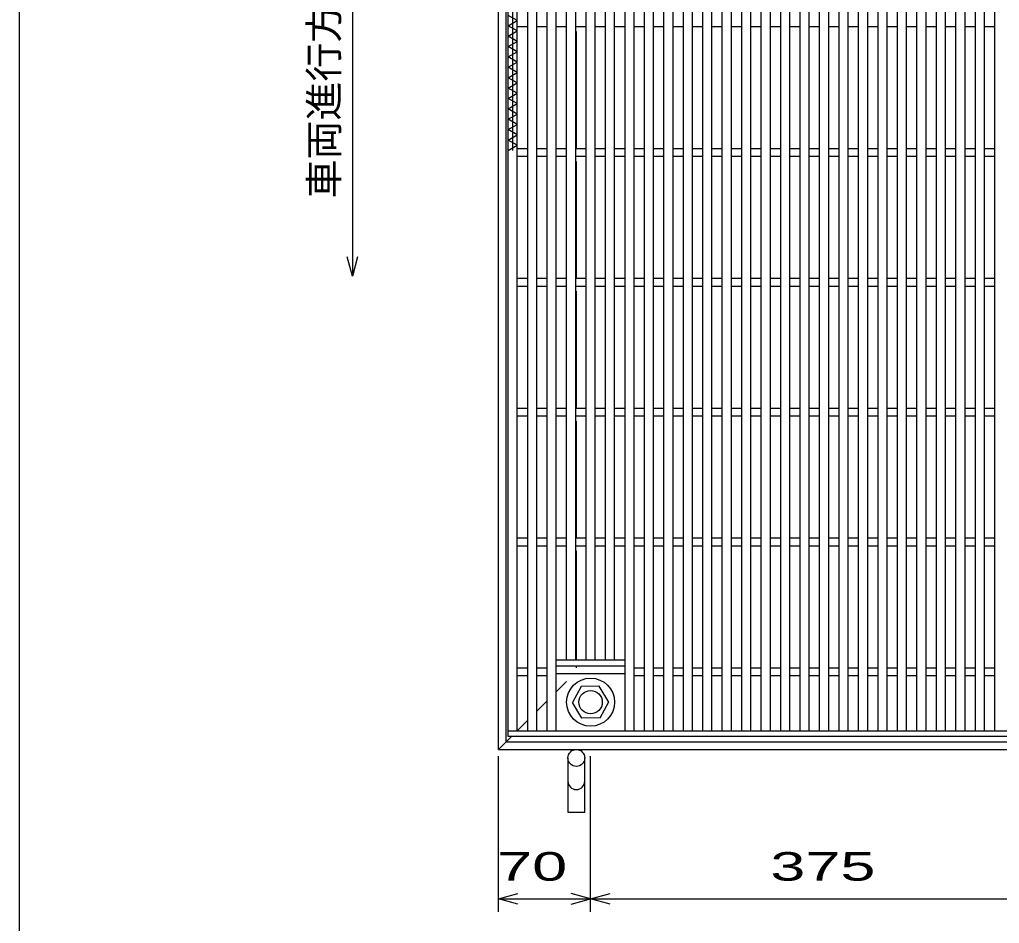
# Model space of a CAD drawing. Units: millimetres, scale not verified. Extents: x -1820 to 1731, y -1282 to 1054.
# Drawn here: x -1729 to -974, y -495 to 201 of the extents above; entities that cross this region are included whole.
import ezdxf
from ezdxf.enums import TextEntityAlignment as Align

# ---------------------------------------------------------------- set-up
doc = ezdxf.new("R2010")
doc.units = ezdxf.units.MM
doc.header["$LTSCALE"] = 10
doc.linetypes.add('DASHED', pattern=[7.5, 6, -1.5])
for name, color, linetype, lineweight in [('0_2', 150, 'Continuous', 25), ('16', 3, 'Continuous', 25), ('19', 6, 'Continuous', 25), ('22', 4, 'Continuous', 25)]:
    doc.layers.add(name, color=color, linetype=linetype, lineweight=lineweight)
doc.styles.add('ベクトル', font='')
doc.styles.get('ベクトル').set_extended_font_data('ベクトル')

msp = doc.modelspace()

# ---------------------------------------------------------------- linework, layer by layer
at = {"layer": '0_2'}
msp.add_line((-1729, -1146.5), (-1729, 1053.5), dxfattribs=at)
at = {"layer": '16'}
for p, q in [((-1352.5, -346.5), (-1352.5, 644.5)), ((-1349, 100.5), (-1349, 644.5)), ((-1345.5, -346.5), (-1345.5, 644.5)), ((-1337.5, -346.5), (-1337.5, 644.5)), ((-1330.5, -346.5), (-1330.5, 644.5)), ((-1322.5, -346.5), (-1322.5, 644.5)), ((-1315.5, -346.5), (-1315.5, 644.5)), ((-1262.5, -346.5), (-1262.5, 644.5)), ((-1255.5, -346.5), (-1255.5, 644.5)), ((-1247.5, -346.5), (-1247.5, 644.5)), ((-1240.5, -346.5), (-1240.5, 644.5)), ((-1232.5, -346.5), (-1232.5, 644.5)), ((-1225.5, -346.5), (-1225.5, 644.5)), ((-1217.5, -346.5), (-1217.5, 644.5)), ((-1210.5, -346.5), (-1210.5, 644.5)), ((-1202.5, -346.5), (-1202.5, 644.5)), ((-1195.5, -346.5), (-1195.5, 644.5)), ((-1187.5, -346.5), (-1187.5, 644.5)), ((-1180.5, -346.5), (-1180.5, 644.5)), ((-1172.5, -346.5), (-1172.5, 644.5)), ((-1165.5, -346.5), (-1165.5, 644.5)), ((-1157.5, -346.5), (-1157.5, 644.5)), ((-1150.5, -346.5), (-1150.5, 644.5)), ((-1142.5, -346.5), (-1142.5, 644.5)), ((-1135.5, -346.5), (-1135.5, 644.5)), ((-1127.5, -346.5), (-1127.5, 644.5)), ((-1120.5, -346.5), (-1120.5, 644.5)), ((-1112.5, -346.5), (-1112.5, 644.5)), ((-1105.5, -346.5), (-1105.5, 644.5)), ((-1097.5, -346.5), (-1097.5, 644.5)), ((-1090.5, -346.5), (-1090.5, 644.5)), ((-1082.5, -346.5), (-1082.5, 644.5)), ((-1075.5, -346.5), (-1075.5, 644.5)), ((-1067.5, -346.5), (-1067.5, 644.5)), ((-1060.5, -346.5), (-1060.5, 644.5)), ((-1052.5, -346.5), (-1052.5, 644.5)), ((-1045.5, -346.5), (-1045.5, 644.5)), ((-1037.5, -346.5), (-1037.5, 644.5)), ((-1030.5, -346.5), (-1030.5, 644.5)), ((-1022.5, -346.5), (-1022.5, 644.5)), ((-1015.5, -346.5), (-1015.5, 644.5)), ((-1007.5, -346.5), (-1007.5, 644.5)), ((-1000.5, -346.5), (-1000.5, 644.5)), ((-992.5, -346.5), (-992.5, 644.5)), ((-985.5, -346.5), (-985.5, 644.5)), ((-977.5, -346.5), (-977.5, 644.5)), ((-1307.5, -292), (-1307.5, 590)), ((-1300.5, -292), (-1300.5, 590)), ((-1292.5, -292), (-1292.5, 590)), ((-1285.5, -292), (-1285.5, 590)), ((-1277.5, -292), (-1277.5, 590)), ((-1270.5, -292), (-1270.5, 590)), ((-1345.5, 200.5), (-1352.5, 204.5)), ((-1352.5, 196.5), (-1345.5, 200.5)), ((-1345.5, 192.5), (-1352.5, 196.5)), ((-1352.5, 188.5), (-1345.5, 192.5)), ((-1345.5, 196), (-1337.5, 196)), ((-1330.5, 196), (-1322.5, 196)), ((-1315.5, 196), (-1307.5, 196)), ((-1300.5, 196), (-1292.5, 196)), ((-1285.5, 196), (-1277.5, 196)), ((-1270.5, 196), (-1262.5, 196)), ((-1255.5, 196), (-1247.5, 196)), ((-1240.5, 196), (-1232.5, 196)), ((-1225.5, 196), (-1217.5, 196)), ((-1210.5, 196), (-1202.5, 196)), ((-1195.5, 196), (-1187.5, 196)), ((-1180.5, 196), (-1172.5, 196)), ((-1165.5, 196), (-1157.5, 196)), ((-1150.5, 196), (-1142.5, 196)), ((-1135.5, 196), (-1127.5, 196)), ((-1120.5, 196), (-1112.5, 196)), ((-1105.5, 196), (-1097.5, 196)), ((-1090.5, 196), (-1082.5, 196)), ((-1075.5, 196), (-1067.5, 196)), ((-1060.5, 196), (-1052.5, 196)), ((-1045.5, 196), (-1037.5, 196)), ((-1030.5, 196), (-1022.5, 196)), ((-1015.5, 196), (-1007.5, 196)), ((-1000.5, 196), (-992.5, 196)), ((-985.5, 196), (-977.5, 196)), ((-1345.5, 184.5), (-1352.5, 188.5)), ((-1352.5, 180.5), (-1345.5, 184.5)), ((-1345.5, 176.5), (-1352.5, 180.5)), ((-1352.5, 172.5), (-1345.5, 176.5)), ((-1345.5, 168.5), (-1352.5, 172.5)), ((-1352.5, 164.5), (-1345.5, 168.5)), ((-1345.5, 160.5), (-1352.5, 164.5)), ((-1352.5, 156.5), (-1345.5, 160.5)), ((-1345.5, 152.5), (-1352.5, 156.5)), ((-1352.5, 148.5), (-1345.5, 152.5)), ((-1345.5, 144.5), (-1352.5, 148.5)), ((-1352.5, 140.5), (-1345.5, 144.5)), ((-1345.5, 136.5), (-1352.5, 140.5)), ((-1352.5, 132.5), (-1345.5, 136.5)), ((-1345.5, 128.5), (-1352.5, 132.5)), ((-1352.5, 124.5), (-1345.5, 128.5)), ((-1345.5, 120.5), (-1352.5, 124.5)), ((-1352.5, 116.5), (-1345.5, 120.5)), ((-1345.5, 112.5), (-1352.5, 116.5)), ((-1352.5, 108.5), (-1345.5, 112.5)), ((-1345.5, 104.5), (-1352.5, 108.5)), ((-1352.5, 100.5), (-1345.5, 104.5)), ((-1345.5, 102), (-1337.5, 102)), ((-1330.5, 102), (-1322.5, 102)), ((-1315.5, 102), (-1307.5, 102)), ((-1300.5, 102), (-1292.5, 102)), ((-1285.5, 102), (-1277.5, 102)), ((-1270.5, 102), (-1262.5, 102)), ((-1255.5, 102), (-1247.5, 102)), ((-1240.5, 102), (-1232.5, 102)), ((-1225.5, 102), (-1217.5, 102)), ((-1210.5, 102), (-1202.5, 102)), ((-1195.5, 102), (-1187.5, 102)), ((-1180.5, 102), (-1172.5, 102)), ((-1165.5, 102), (-1157.5, 102)), ((-1150.5, 102), (-1142.5, 102)), ((-1135.5, 102), (-1127.5, 102)), ((-1120.5, 102), (-1112.5, 102)), ((-1105.5, 102), (-1097.5, 102)), ((-1090.5, 102), (-1082.5, 102)), ((-1075.5, 102), (-1067.5, 102)), ((-1060.5, 102), (-1052.5, 102)), ((-1045.5, 102), (-1037.5, 102)), ((-1030.5, 102), (-1022.5, 102)), ((-1015.5, 102), (-1007.5, 102)), ((-1000.5, 102), (-992.5, 102)), ((-985.5, 102), (-977.5, 102)), ((-1345.5, 96), (-1337.5, 96)), ((-1330.5, 96), (-1322.5, 96)), ((-1315.5, 96), (-1307.5, 96)), ((-1300.5, 96), (-1292.5, 96)), ((-1285.5, 96), (-1277.5, 96)), ((-1270.5, 96), (-1262.5, 96)), ((-1255.5, 96), (-1247.5, 96)), ((-1240.5, 96), (-1232.5, 96)), ((-1225.5, 96), (-1217.5, 96)), ((-1210.5, 96), (-1202.5, 96)), ((-1195.5, 96), (-1187.5, 96)), ((-1180.5, 96), (-1172.5, 96)), ((-1165.5, 96), (-1157.5, 96)), ((-1150.5, 96), (-1142.5, 96)), ((-1135.5, 96), (-1127.5, 96)), ((-1120.5, 96), (-1112.5, 96)), ((-1105.5, 96), (-1097.5, 96)), ((-1090.5, 96), (-1082.5, 96)), ((-1075.5, 96), (-1067.5, 96)), ((-1060.5, 96), (-1052.5, 96)), ((-1045.5, 96), (-1037.5, 96)), ((-1030.5, 96), (-1022.5, 96)), ((-1015.5, 96), (-1007.5, 96)), ((-1000.5, 96), (-992.5, 96)), ((-985.5, 96), (-977.5, 96)), ((-1345.5, 2), (-1337.5, 2)), ((-1330.5, 2), (-1322.5, 2)), ((-1315.5, 2), (-1307.5, 2)), ((-1300.5, 2), (-1292.5, 2)), ((-1285.5, 2), (-1277.5, 2)), ((-1270.5, 2), (-1262.5, 2)), ((-1255.5, 2), (-1247.5, 2)), ((-1240.5, 2), (-1232.5, 2)), ((-1225.5, 2), (-1217.5, 2)), ((-1210.5, 2), (-1202.5, 2)), ((-1195.5, 2), (-1187.5, 2)), ((-1180.5, 2), (-1172.5, 2)), ((-1165.5, 2), (-1157.5, 2)), ((-1150.5, 2), (-1142.5, 2)), ((-1135.5, 2), (-1127.5, 2)), ((-1120.5, 2), (-1112.5, 2)), ((-1105.5, 2), (-1097.5, 2)), ((-1090.5, 2), (-1082.5, 2)), ((-1075.5, 2), (-1067.5, 2)), ((-1060.5, 2), (-1052.5, 2)), ((-1045.5, 2), (-1037.5, 2)), ((-1030.5, 2), (-1022.5, 2)), ((-1015.5, 2), (-1007.5, 2)), ((-1000.5, 2), (-992.5, 2)), ((-985.5, 2), (-977.5, 2)), ((-1345.5, -4), (-1337.5, -4)), ((-1330.5, -4), (-1322.5, -4)), ((-1315.5, -4), (-1307.5, -4)), ((-1300.5, -4), (-1292.5, -4)), ((-1285.5, -4), (-1277.5, -4)), ((-1270.5, -4), (-1262.5, -4)), ((-1255.5, -4), (-1247.5, -4)), ((-1240.5, -4), (-1232.5, -4)), ((-1225.5, -4), (-1217.5, -4)), ((-1210.5, -4), (-1202.5, -4)), ((-1195.5, -4), (-1187.5, -4)), ((-1180.5, -4), (-1172.5, -4)), ((-1165.5, -4), (-1157.5, -4)), ((-1150.5, -4), (-1142.5, -4)), ((-1135.5, -4), (-1127.5, -4)), ((-1120.5, -4), (-1112.5, -4)), ((-1105.5, -4), (-1097.5, -4)), ((-1090.5, -4), (-1082.5, -4)), ((-1075.5, -4), (-1067.5, -4)), ((-1060.5, -4), (-1052.5, -4)), ((-1045.5, -4), (-1037.5, -4)), ((-1030.5, -4), (-1022.5, -4)), ((-1015.5, -4), (-1007.5, -4)), ((-1000.5, -4), (-992.5, -4)), ((-985.5, -4), (-977.5, -4)), ((-1345.5, -98), (-1337.5, -98)), ((-1330.5, -98), (-1322.5, -98)), ((-1315.5, -98), (-1307.5, -98)), ((-1300.5, -98), (-1292.5, -98)), ((-1285.5, -98), (-1277.5, -98)), ((-1270.5, -98), (-1262.5, -98)), ((-1255.5, -98), (-1247.5, -98)), ((-1240.5, -98), (-1232.5, -98)), ((-1225.5, -98), (-1217.5, -98)), ((-1210.5, -98), (-1202.5, -98)), ((-1195.5, -98), (-1187.5, -98)), ((-1180.5, -98), (-1172.5, -98)), ((-1165.5, -98), (-1157.5, -98)), ((-1150.5, -98), (-1142.5, -98)), ((-1135.5, -98), (-1127.5, -98)), ((-1120.5, -98), (-1112.5, -98)), ((-1105.5, -98), (-1097.5, -98)), ((-1090.5, -98), (-1082.5, -98)), ((-1075.5, -98), (-1067.5, -98)), ((-1060.5, -98), (-1052.5, -98)), ((-1045.5, -98), (-1037.5, -98)), ((-1030.5, -98), (-1022.5, -98)), ((-1015.5, -98), (-1007.5, -98)), ((-1000.5, -98), (-992.5, -98)), ((-985.5, -98), (-977.5, -98)), ((-1345.5, -104), (-1337.5, -104)), ((-1330.5, -104), (-1322.5, -104)), ((-1315.5, -104), (-1307.5, -104)), ((-1300.5, -104), (-1292.5, -104)), ((-1285.5, -104), (-1277.5, -104)), ((-1270.5, -104), (-1262.5, -104)), ((-1255.5, -104), (-1247.5, -104)), ((-1240.5, -104), (-1232.5, -104)), ((-1225.5, -104), (-1217.5, -104)), ((-1210.5, -104), (-1202.5, -104)), ((-1195.5, -104), (-1187.5, -104)), ((-1180.5, -104), (-1172.5, -104)), ((-1165.5, -104), (-1157.5, -104)), ((-1150.5, -104), (-1142.5, -104)), ((-1135.5, -104), (-1127.5, -104)), ((-1120.5, -104), (-1112.5, -104)), ((-1105.5, -104), (-1097.5, -104)), ((-1090.5, -104), (-1082.5, -104)), ((-1075.5, -104), (-1067.5, -104)), ((-1060.5, -104), (-1052.5, -104)), ((-1045.5, -104), (-1037.5, -104)), ((-1030.5, -104), (-1022.5, -104)), ((-1015.5, -104), (-1007.5, -104)), ((-1000.5, -104), (-992.5, -104)), ((-985.5, -104), (-977.5, -104)), ((-1345.5, -198), (-1337.5, -198)), ((-1330.5, -198), (-1322.5, -198)), ((-1315.5, -198), (-1307.5, -198)), ((-1300.5, -198), (-1292.5, -198)), ((-1285.5, -198), (-1277.5, -198)), ((-1270.5, -198), (-1262.5, -198)), ((-1255.5, -198), (-1247.5, -198)), ((-1240.5, -198), (-1232.5, -198)), ((-1225.5, -198), (-1217.5, -198)), ((-1210.5, -198), (-1202.5, -198)), ((-1195.5, -198), (-1187.5, -198)), ((-1180.5, -198), (-1172.5, -198)), ((-1165.5, -198), (-1157.5, -198)), ((-1150.5, -198), (-1142.5, -198)), ((-1135.5, -198), (-1127.5, -198)), ((-1120.5, -198), (-1112.5, -198)), ((-1105.5, -198), (-1097.5, -198)), ((-1090.5, -198), (-1082.5, -198)), ((-1075.5, -198), (-1067.5, -198)), ((-1060.5, -198), (-1052.5, -198)), ((-1045.5, -198), (-1037.5, -198)), ((-1030.5, -198), (-1022.5, -198)), ((-1015.5, -198), (-1007.5, -198)), ((-1000.5, -198), (-992.5, -198)), ((-985.5, -198), (-977.5, -198)), ((-1345.5, -204), (-1337.5, -204)), ((-1330.5, -204), (-1322.5, -204)), ((-1315.5, -204), (-1307.5, -204)), ((-1300.5, -204), (-1292.5, -204)), ((-1285.5, -204), (-1277.5, -204)), ((-1270.5, -204), (-1262.5, -204)), ((-1255.5, -204), (-1247.5, -204)), ((-1240.5, -204), (-1232.5, -204)), ((-1225.5, -204), (-1217.5, -204)), ((-1210.5, -204), (-1202.5, -204)), ((-1195.5, -204), (-1187.5, -204)), ((-1180.5, -204), (-1172.5, -204)), ((-1165.5, -204), (-1157.5, -204)), ((-1150.5, -204), (-1142.5, -204)), ((-1135.5, -204), (-1127.5, -204)), ((-1120.5, -204), (-1112.5, -204)), ((-1105.5, -204), (-1097.5, -204)), ((-1090.5, -204), (-1082.5, -204)), ((-1075.5, -204), (-1067.5, -204)), ((-1060.5, -204), (-1052.5, -204)), ((-1045.5, -204), (-1037.5, -204)), ((-1030.5, -204), (-1022.5, -204)), ((-1015.5, -204), (-1007.5, -204)), ((-1000.5, -204), (-992.5, -204)), ((-985.5, -204), (-977.5, -204)), ((-1315.5, -292), (-1262.5, -292)), ((-1315.5, -296.5), (-1315.5, -292)), ((-1262.5, -296.5), (-1262.5, -292)), ((-1345.5, -298), (-1337.5, -298)), ((-1330.5, -298), (-1322.5, -298)), ((-1315.5, -296.5), (-1262.5, -296.5)), ((-1255.5, -298), (-1247.5, -298)), ((-1240.5, -298), (-1232.5, -298)), ((-1225.5, -298), (-1217.5, -298)), ((-1210.5, -298), (-1202.5, -298)), ((-1195.5, -298), (-1187.5, -298)), ((-1180.5, -298), (-1172.5, -298)), ((-1165.5, -298), (-1157.5, -298)), ((-1150.5, -298), (-1142.5, -298)), ((-1135.5, -298), (-1127.5, -298)), ((-1120.5, -298), (-1112.5, -298)), ((-1105.5, -298), (-1097.5, -298)), ((-1090.5, -298), (-1082.5, -298)), ((-1075.5, -298), (-1067.5, -298)), ((-1060.5, -298), (-1052.5, -298)), ((-1045.5, -298), (-1037.5, -298)), ((-1030.5, -298), (-1022.5, -298)), ((-1015.5, -298), (-1007.5, -298)), ((-1000.5, -298), (-992.5, -298)), ((-985.5, -298), (-977.5, -298)), ((-1345.5, -304), (-1337.5, -304)), ((-1330.5, -304), (-1322.5, -304)), ((-1315.5, -302.5), (-1262.5, -302.5)), ((-1255.5, -304), (-1247.5, -304)), ((-1240.5, -304), (-1232.5, -304)), ((-1225.5, -304), (-1217.5, -304)), ((-1210.5, -304), (-1202.5, -304)), ((-1195.5, -304), (-1187.5, -304)), ((-1180.5, -304), (-1172.5, -304)), ((-1165.5, -304), (-1157.5, -304)), ((-1150.5, -304), (-1142.5, -304)), ((-1135.5, -304), (-1127.5, -304)), ((-1120.5, -304), (-1112.5, -304)), ((-1105.5, -304), (-1097.5, -304)), ((-1090.5, -304), (-1082.5, -304)), ((-1075.5, -304), (-1067.5, -304)), ((-1060.5, -304), (-1052.5, -304)), ((-1045.5, -304), (-1037.5, -304)), ((-1030.5, -304), (-1022.5, -304)), ((-1015.5, -304), (-1007.5, -304)), ((-1000.5, -304), (-992.5, -304)), ((-985.5, -304), (-977.5, -304)), ((-1296.29, -312.55), (-1303, -324.84)), ((-1282.3, -312.21), (-1296.29, -312.55)), ((-1275, -324.5), (-1282.3, -312.21)), ((-1281.71, -336.45), (-1275, -324.16)), ((-1295.7, -336.79), (-1303, -324.84)), ((-1281.71, -336.45), (-1295.7, -336.79)), ((-1352.5, -346.5), (-852.5, -346.5)), ((-1352.5, -351), (-1352.5, -346.5)), ((-1352.5, -346.5), (-1345.5, -346.5)), ((-1337.5, -346.5), (-1330.5, -346.5)), ((-1322.5, -346.5), (-1315.5, -346.5)), ((-1307.5, -346.5), (-1300.5, -346.5)), ((-1292.5, -346.5), (-1285.5, -346.5)), ((-1277.5, -346.5), (-1270.5, -346.5)), ((-1262.5, -346.5), (-1255.5, -346.5)), ((-1247.5, -346.5), (-1240.5, -346.5)), ((-1232.5, -346.5), (-1225.5, -346.5)), ((-1217.5, -346.5), (-1210.5, -346.5)), ((-1202.5, -346.5), (-1195.5, -346.5)), ((-1187.5, -346.5), (-1180.5, -346.5)), ((-1172.5, -346.5), (-1165.5, -346.5)), ((-1157.5, -346.5), (-1150.5, -346.5)), ((-1142.5, -346.5), (-1135.5, -346.5)), ((-1127.5, -346.5), (-1120.5, -346.5)), ((-1112.5, -346.5), (-1105.5, -346.5)), ((-1097.5, -346.5), (-1090.5, -346.5)), ((-1082.5, -346.5), (-1075.5, -346.5)), ((-1067.5, -346.5), (-1060.5, -346.5)), ((-1052.5, -346.5), (-1045.5, -346.5)), ((-1037.5, -346.5), (-1030.5, -346.5)), ((-1022.5, -346.5), (-1015.5, -346.5)), ((-1007.5, -346.5), (-1000.5, -346.5)), ((-992.5, -346.5), (-985.5, -346.5)), ((-977.5, -346.5), (-970.5, -346.5)), ((-852.5, -351), (-1352.5, -351))]:
    msp.add_line(p, q, dxfattribs=at)
for radius in [18.5, 9]:
    msp.add_circle((-1289, -324.5), radius, dxfattribs=at)
at = {"layer": '19'}
for p, q in [((-1360, -361), (-1360, 659)), ((-1354, -355), (-1354, 653)), ((-1300, 102), (-1300, 192)), ((-1300, 2), (-1300, 92)), ((-1300, -98), (-1300, -8)), ((-1300, -198), (-1300, -108)), ((-1300, -292), (-1300, -208)), ((-1360, -361), (-340, -361)), ((-1354, -355), (-346, -355)), ((-1306.5, -367.5), (-1306.5, -409.12)), ((-1293.5, -409.12), (-1293.5, -367.5)), ((-1306.5, -409.12), (-1293.5, -409.12))]:
    msp.add_line(p, q, dxfattribs=at)
at = {"layer": '19', "linetype": 'DASHED'}
for p, q in [((-1300, -298), (-1300, -296.5)), ((-1315.5, -316.5), (-1307.5, -308.5)), ((-1330.5, -331.5), (-1322.5, -323.5)), ((-1345.5, -346.5), (-1337.5, -338.5)), ((-1360, -361), (-1350, -351))]:
    msp.add_line(p, q, dxfattribs=at)
at = {"layer": '19'}
msp.add_circle((-1300, -367.5), 6.5, dxfattribs=at)
msp.add_arc((-1300, -385.34), 6.5, 180, 0, dxfattribs=at)
at = {"layer": '22'}
for p, q in [((-1472.5, 303.5), (-1472.5, 3.5)), ((-1472.5, 3.5), (-1476.5, 18.5)), ((-1468.5, 18.5), (-1472.5, 3.5)), ((-1360, -486), (-1360, -366)), ((-1289, -486), (-1289, -366)), ((-1360, -476), (-1345, -472)), ((-1289, -476), (-1304, -472)), ((-1289, -476), (-1274, -472)), ((-1345, -480), (-1360, -476)), ((-1360, -476), (-1289, -476)), ((-1304, -480), (-1289, -476)), ((-1274, -480), (-1289, -476)), ((-1289, -476), (-914, -476))]:
    msp.add_line(p, q, dxfattribs=at)

# ---------------------------------------------------------------- texts
at = {"layer": '22', "color": 2, "style": 'ベクトル'}
msp.add_text('車両進行方向', height=21.99, rotation=90, dxfattribs=at).set_placement((-1494.5, 63.5), align=Align.MIDDLE_LEFT)
at = {"layer": '22', "color": 2, "style": 'ベクトル', "width": 1.65}
for s, p in [(' 70 ', (-1374.5, -451)), (' 375 ', (-1164, -451))]:
    msp.add_text(s, height=21.99, dxfattribs=at).set_placement(p, align=Align.MIDDLE_LEFT)

doc.saveas('drawing.dxf')
